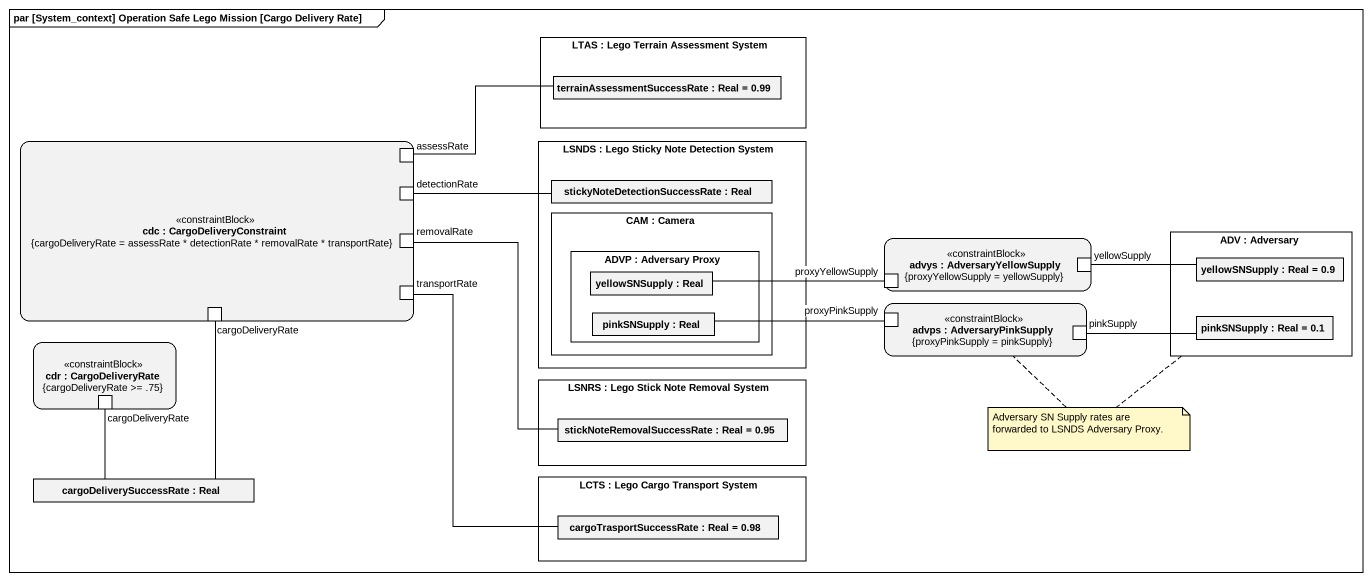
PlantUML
@startuml
mainframe par [System_context] Operation Safe Lego Mission [Cargo Delivery Rate]
rectangle "LTAS : Lego Terrain Assessment System" as LTAS {
  rectangle "terrainAssessmentSuccessRate : Real = 0.99" as terrainAssessmentSuccessRate
}
rectangle "cdc : CargoDeliveryConstraint\n{cargoDeliveryRate = assessRate * detectionRate * removalRate * transportRate}" as cdc <<constraintBlock>> {
  port assessRate
  port detectionRate
  port removalRate
  port cargoDeliveryRate
  port transportRate
}
rectangle "LSNDS : Lego Sticky Note Detection System" as LSNDS {
  rectangle "stickyNoteDetectionSuccessRate : Real" as stickyNoteDetectionSuccessRa
  rectangle "CAM : Camera" as CAM {
    rectangle "ADVP : Adversary Proxy" as ADVP {
      rectangle "yellowSNSupply : Real" as yellowSNSupply
      rectangle "pinkSNSupply : Real" as pinkSNSupply
    }
  }
}
rectangle "ADV : Adversary" as ADV {
  rectangle "yellowSNSupply : Real = 0.9" as yellowSNSupply_2
  rectangle "pinkSNSupply : Real = 0.1" as pinkSNSupply_2
}
rectangle "advys : AdversaryYellowSupply\n{proxyYellowSupply = yellowSupply}" as advys <<constraintBlock>> {
  port proxyYellowSupply
  port yellowSupply
}
rectangle "advps : AdversaryPinkSupply\n{proxyPinkSupply = pinkSupply}" as advps <<constraintBlock>> {
  port proxyPinkSupply
  port pinkSupply
}
rectangle "cdr : CargoDeliveryRate\n{cargoDeliveryRate >= .75}" as cdr <<constraintBlock>> {
  port "cargoDeliveryRate" as cargoDeliveryRate_2
}
rectangle "LSNRS : Lego Stick Note Removal System" as LSNRS {
  rectangle "stickNoteRemovalSuccessRate : Real = 0.95" as stickNoteRemovalSuccessRate
}
rectangle "cargoDeliverySuccessRate : Real" as cargoDeliverySuccessRate
rectangle "LCTS : Lego Cargo Transport System" as LCTS {
  rectangle "cargoTrasportSuccessRate : Real = 0.98" as cargoTrasportSuccessRate
}
terrainAssessmentSuccessRate -left- assessRate
detectionRate -right- stickyNoteDetectionSuccessRa
removalRate -- stickNoteRemovalSuccessRate
proxyYellowSupply -left- yellowSNSupply
yellowSupply -right- yellowSNSupply_2
cargoDeliveryRate -- cargoDeliverySuccessRate
transportRate -- cargoTrasportSuccessRate
proxyPinkSupply -left- pinkSNSupply
pinkSupply -right- pinkSNSupply_2
cargoDeliveryRate_2 -- cargoDeliverySuccessRate
note as N1
  Adversary SN Supply rates are forwarded to LSNDS Adversary Proxy.
end note
N1 .. ADV
N1 .. advps
@enduml
